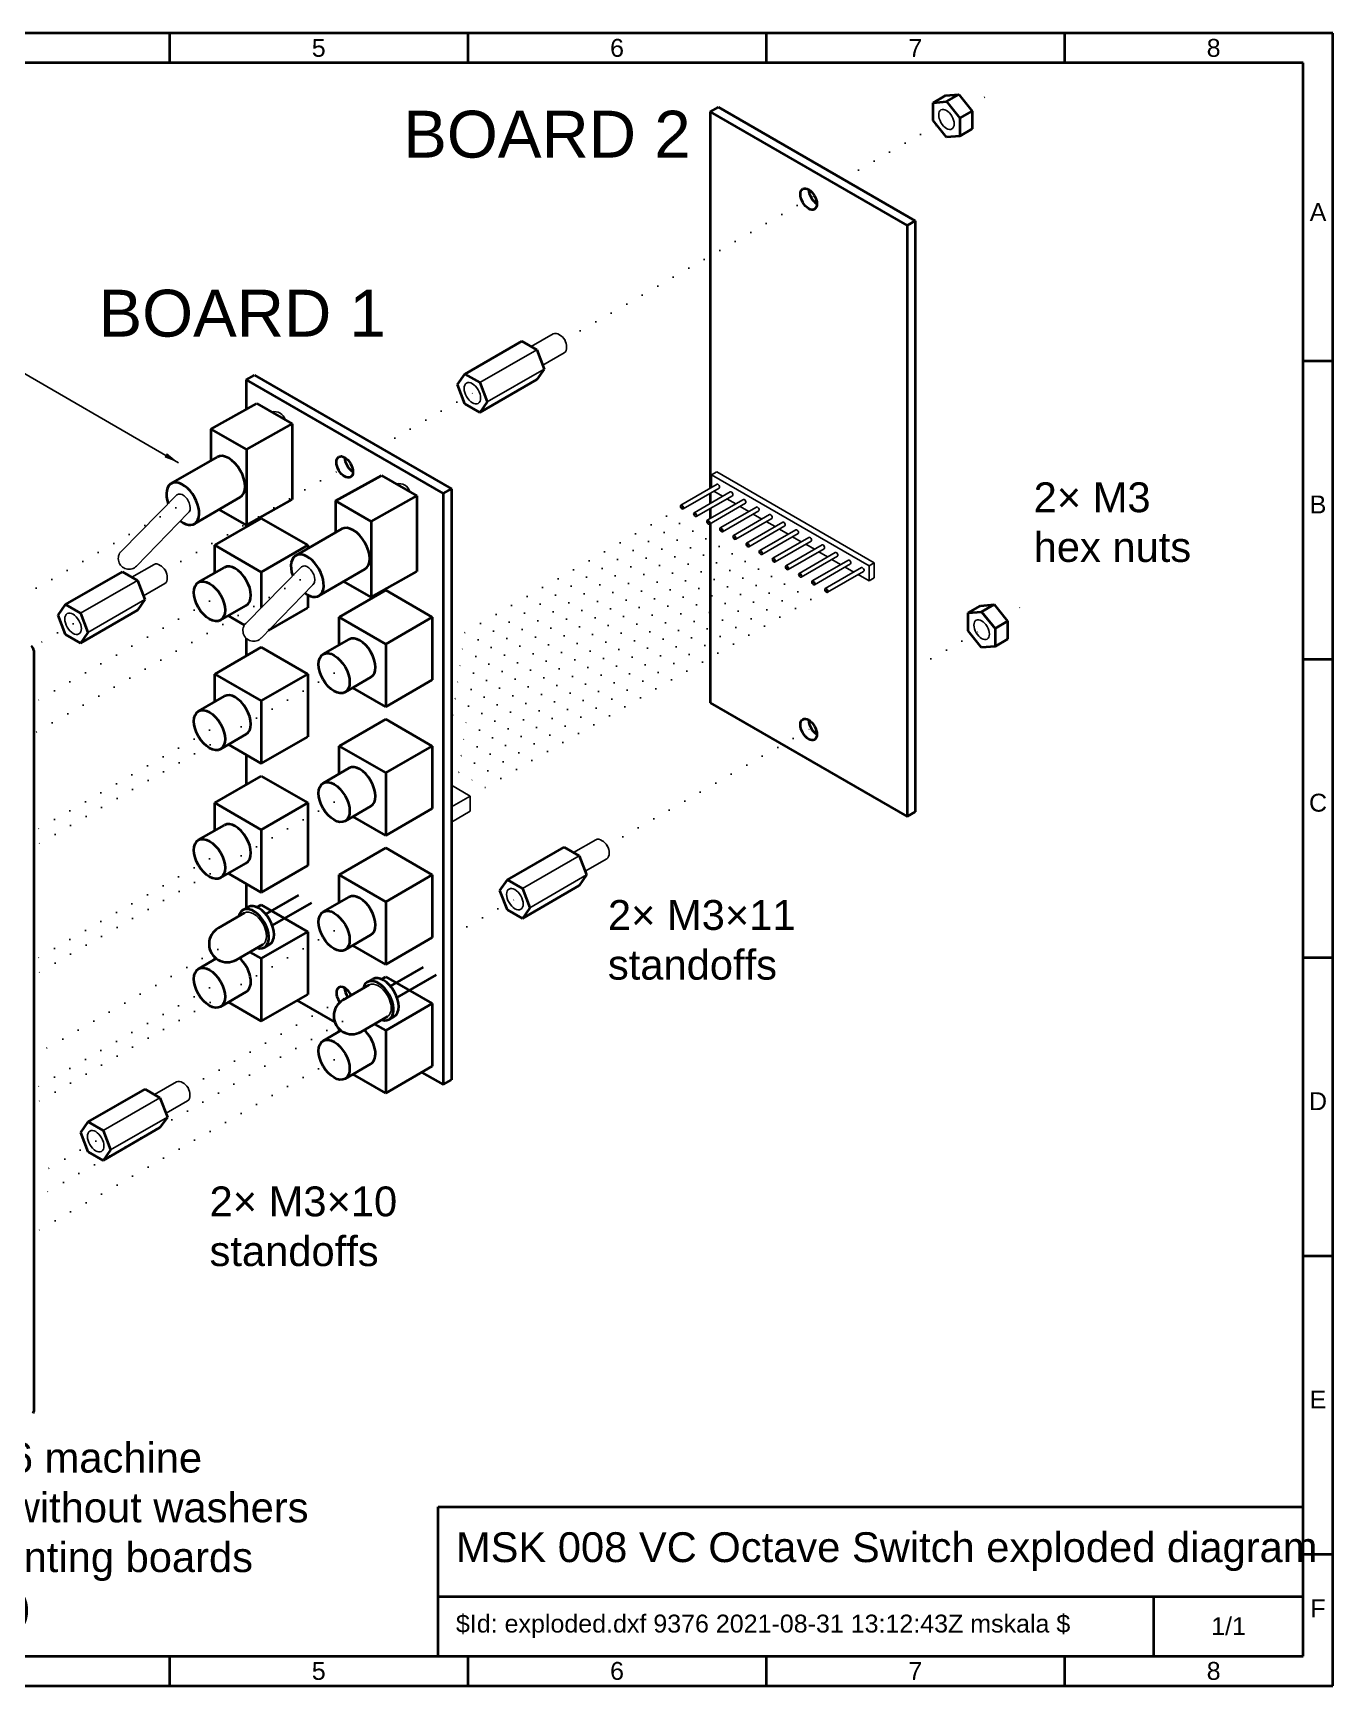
# Model space of a CAD drawing. Header units: millimetres. Extents: x 10 to 410, y 10 to 287.
# Drawn here: x 192.1 to 410, y 10 to 287 of the extents above; entities that cross this region are included whole.
import ezdxf

# ---------------------------------------------------------------- set-up
doc = ezdxf.new("R2010")
doc.units = ezdxf.units.MM
doc.linetypes.add('ACAD_ISO07W100', pattern=[3, 0.1, -2.9])
for name, color, linetype, lineweight, true_color in [('assembly lines', 14, 'ACAD_ISO07W100', 25, 0x800000), ('details', 7, 'Continuous', 25, 0x000000), ('frame', 5, 'Continuous', 35, 0x0000ff), ('holes', 7, 'Continuous', 35, 0x000000), ('notes', 94, 'Continuous', 25, 0x008000), ('outlines', 7, 'Continuous', 35, 0x000000)]:
    doc.layers.add(name, color=color, linetype=linetype, lineweight=lineweight, true_color=true_color)
doc.styles.get("Standard").update_dxf_attribs({"font": ''})
doc.styles.add('textstyle0', font='')
doc.styles.add('textstyle10', font='')
doc.styles.add('textstyle2', font='')
doc.styles.add('textstyle20', font='')
doc.styles.add('textstyle21', font='')
doc.styles.add('textstyle22', font='')
doc.styles.add('textstyle23', font='')
doc.styles.add('textstyle24', font='')
doc.styles.add('textstyle25', font='')
doc.styles.add('textstyle26', font='')
doc.styles.add('textstyle27', font='')
doc.styles.add('textstyle28', font='')
doc.styles.add('textstyle29', font='')
doc.styles.add('textstyle30', font='')
doc.styles.add('textstyle33', font='')
doc.styles.add('textstyle34', font='')
doc.styles.add('textstyle35', font='')
doc.styles.add('textstyle36', font='')
doc.styles.add('textstyle38', font='')
doc.styles.add('textstyle39', font='')
doc.styles.add('textstyle4', font='')
doc.styles.add('textstyle6', font='')
doc.styles.add('textstyle8', font='')
doc.styles.get('Standard').set_extended_font_data('txt')
doc.styles.get('textstyle0').set_extended_font_data('Nimbus Sans L')
doc.styles.get('textstyle10').set_extended_font_data('Nimbus Sans L')
doc.styles.get('textstyle2').set_extended_font_data('Nimbus Sans L')
doc.styles.get('textstyle20').set_extended_font_data('Nimbus Sans L')
doc.styles.get('textstyle21').set_extended_font_data('Nimbus Sans L')
doc.styles.get('textstyle22').set_extended_font_data('Nimbus Sans L')
doc.styles.get('textstyle23').set_extended_font_data('Nimbus Sans L')
doc.styles.get('textstyle24').set_extended_font_data('Nimbus Sans L')
doc.styles.get('textstyle25').set_extended_font_data('Nimbus Sans L')
doc.styles.get('textstyle26').set_extended_font_data('Nimbus Sans L')
doc.styles.get('textstyle27').set_extended_font_data('Nimbus Sans L')
doc.styles.get('textstyle28').set_extended_font_data('Nimbus Sans L')
doc.styles.get('textstyle29').set_extended_font_data('Nimbus Sans L')
doc.styles.get('textstyle30').set_extended_font_data('Nimbus Sans L')
doc.styles.get('textstyle33').set_extended_font_data('Nimbus Sans L')
doc.styles.get('textstyle34').set_extended_font_data('Nimbus Sans L')
doc.styles.get('textstyle35').set_extended_font_data('Nimbus Sans L')
doc.styles.get('textstyle36').set_extended_font_data('Nimbus Sans L')
doc.styles.get('textstyle38').set_extended_font_data('Nimbus Sans L')
doc.styles.get('textstyle39').set_extended_font_data('Nimbus Sans L')
doc.styles.get('textstyle4').set_extended_font_data('Nimbus Sans L')
doc.styles.get('textstyle6').set_extended_font_data('Nimbus Sans L')
doc.styles.get('textstyle8').set_extended_font_data('Nimbus Sans L')
doc.dimstyles.get("Standard").update_dxf_attribs({"dimtxt": 2.5, "dimasz": 2.5, "dimexe": 1.25, "dimexo": 0.625, "dimtad": 1, "dimtxsty": 'Standard', "dimcen": 2.5, "dimadec": 0, "dimazin": 0, "dimtfac": 1, "dimtmove": 0, "dimatfit": 3, "dimfxl": 1, "dimarcsym": 0})

msp = doc.modelspace()

# ---------------------------------------------------------------- linework, layer by layer
at = {"layer": 'assembly lines'}
for p, q in [((348.95, 274.68), (353.28, 277.18)), ((327.9, 262.52), (346.14, 273.06)), ((281.23, 235.58), (323.1, 259.75)), ((250.13, 217.62), (265.75, 226.64)), ((214.3, 196.93), (245.33, 214.85)), ((216.02, 207.45), (183.83, 188.86)), ((300.89, 207.56), (262.23, 185.24)), ((303.09, 206.29), (262.23, 182.7)), ((305.29, 205.02), (262.23, 180.16)), ((307.49, 203.75), (262.23, 177.62)), ((309.69, 202.48), (262.23, 175.08)), ((311.89, 201.21), (262.23, 172.54)), ((314.09, 199.94), (262.23, 170)), ((316.29, 198.67), (262.23, 167.46)), ((318.49, 197.4), (262.23, 164.92)), ((236.91, 195.39), (192.24, 169.6)), ((320.69, 196.13), (262.23, 162.38)), ((322.89, 194.86), (263.19, 160.39)), ((221.69, 191.77), (192.24, 174.77)), ((325.09, 193.59), (265.39, 159.12)), ((354.84, 189.17), (359.17, 191.67)), ((198.82, 188), (192.08, 184.1)), ((340, 180.61), (352.03, 187.55)), ((242.58, 179.71), (192.24, 150.65)), ((221.69, 170.18), (192.24, 153.18)), ((288.36, 150.79), (323.1, 170.85)), ((242.58, 158.12), (192.24, 129.06)), ((221.69, 148.59), (192.24, 131.59)), ((262.23, 135.71), (272.88, 141.85)), ((242.58, 136.53), (192.24, 107.47)), ((223.06, 133.41), (192.24, 115.62)), ((221.69, 127), (192.24, 110)), ((218.09, 110.22), (245.33, 125.95)), ((243.96, 121.35), (192.24, 91.49)), ((242.58, 114.94), (192.24, 85.88)), ((202.61, 101.29), (192.24, 95.3))]:
    msp.add_line(p, q, dxfattribs=at)
at = {"layer": 'details'}
for p, q in [((279.32, 236.6), (275.61, 234.45)), ((267, 228.42), (276.53, 233.92)), ((277.54, 231.32), (281.16, 233.42)), ((268.25, 225.2), (277.78, 230.7)), ((306.72, 213.46), (305.85, 212.96)), ((306.72, 213.46), (333.12, 198.22)), ((300.71, 207.88), (306.77, 211.38)), ((301.09, 207.25), (307.14, 210.74)), ((305.85, 212.96), (332.25, 197.72)), ((305.85, 212.96), (305.85, 210.85)), ((216.23, 209.62), (206.92, 200.18)), ((302.91, 206.61), (308.97, 210.11)), ((303.29, 205.98), (309.34, 209.47)), ((305.11, 205.34), (311.17, 208.84)), ((305.49, 204.71), (311.54, 208.2)), ((307.69, 209.37), (306.22, 210.21)), ((309.89, 208.1), (308.42, 208.94)), ((218.1, 206.58), (209.47, 197.68)), ((307.31, 204.07), (313.37, 207.57)), ((307.69, 203.44), (313.74, 206.93)), ((309.51, 202.8), (315.57, 206.3)), ((309.89, 202.17), (315.94, 205.66)), ((312.09, 206.83), (310.62, 207.67)), ((311.71, 201.53), (317.77, 205.03)), ((314.29, 205.56), (312.82, 206.4)), ((316.49, 204.29), (315.02, 205.13)), ((312.08, 200.9), (318.14, 204.39)), ((313.91, 200.26), (319.97, 203.76)), ((314.28, 199.63), (320.34, 203.12)), ((316.11, 198.99), (322.17, 202.49)), ((318.69, 203.02), (317.22, 203.86)), ((320.88, 201.75), (319.42, 202.59)), ((316.48, 198.36), (322.54, 201.85)), ((318.31, 197.72), (324.37, 201.22)), ((318.68, 197.09), (324.74, 200.58)), ((320.51, 196.45), (326.57, 199.95)), ((323.08, 200.48), (321.62, 201.32)), ((325.28, 199.21), (323.82, 200.05)), ((212.39, 197.96), (208.67, 195.81)), ((237.12, 197.56), (227.81, 188.12)), ((320.88, 195.82), (326.94, 199.31)), ((322.71, 195.18), (328.77, 198.68)), ((323.08, 194.55), (329.14, 198.04)), ((324.91, 193.91), (330.97, 197.41)), ((325.28, 193.28), (331.33, 196.77)), ((327.48, 197.94), (326.02, 198.78)), ((329.68, 196.66), (328.22, 197.51)), ((332.25, 197.72), (333.12, 198.22)), ((332.25, 197.72), (332.25, 195.18)), ((333.12, 198.22), (333.12, 195.68)), ((200.07, 189.78), (209.6, 195.28)), ((210.6, 192.68), (214.23, 194.77)), ((238.99, 194.52), (230.36, 185.62)), ((332.25, 195.18), (330.42, 196.24)), ((332.25, 195.18), (333.12, 195.68)), ((201.32, 186.56), (210.85, 192.06)), ((262.23, 160.95), (265.39, 159.12)), ((262.23, 157.3), (265.39, 159.12)), ((265.39, 156.58), (265.39, 159.12)), ((262.23, 154.76), (265.39, 156.58)), ((286.45, 151.81), (282.73, 149.66)), ((274.13, 143.63), (283.66, 149.13)), ((284.66, 146.54), (288.29, 148.63)), ((275.38, 140.41), (284.9, 145.91)), ((216.18, 111.24), (212.47, 109.1)), ((203.86, 103.06), (213.39, 108.56)), ((214.4, 105.97), (218.02, 108.06)), ((205.11, 99.84), (214.64, 105.34))]:
    msp.add_line(p, q, dxfattribs=at)
for centre, radius, start, end in [((232.6, 221.72), 1.84, 15, 105), ((253.49, 209.66), 1.84, 15, 105), ((208.19, 198.93), 1.79, 135.3942, 315.9035), ((229.08, 186.87), 1.79, 135.3942, 315.9035)]:
    msp.add_arc(centre, radius, start, end, dxfattribs=at)
for centre, major_axis in [((345.22, 272.53), (-0.92, 1.59)), ((265.75, 226.64), (-0.98, 1.7)), ((300.89, 207.56), (-0.184, 0.318)), ((303.09, 206.29), (-0.184, 0.318)), ((305.29, 205.02), (-0.184, 0.318)), ((307.49, 203.75), (-0.184, 0.318)), ((309.69, 202.48), (-0.184, 0.318)), ((311.89, 201.21), (-0.184, 0.318)), ((314.09, 199.94), (-0.184, 0.318)), ((316.29, 198.67), (-0.184, 0.318)), ((318.49, 197.4), (-0.184, 0.318)), ((320.69, 196.13), (-0.184, 0.318)), ((322.89, 194.86), (-0.184, 0.318)), ((325.09, 193.59), (-0.184, 0.318)), ((198.82, 188), (-0.98, 1.7)), ((351.11, 187.02), (-0.92, 1.59)), ((272.88, 141.85), (-0.98, 1.7)), ((202.61, 101.29), (-0.98, 1.7))]:
    msp.add_ellipse(centre, major_axis=major_axis, ratio=0.57735, dxfattribs=at)
for centre, major_axis, start_param, end_param in [((280.24, 235.01), (-0.92, 1.59), 5.403174, 0), ((280.48, 235.14), (-0.75, 1.3), 3.822504, 5.602278), ((280.24, 235.01), (-0.92, 1.59), 3.141593, 4.021609), ((306.95, 211.06), (-0.184, 0.318), 3.141537, 0.000014), ((217.21, 208.13), (-0.89, 1.55), 3.139442, 0.099335), ((309.15, 209.79), (-0.184, 0.318), 3.141537, 0.000014), ((311.35, 208.52), (-0.184, 0.318), 3.141537, 0.000014), ((313.55, 207.25), (-0.184, 0.318), 3.141537, 0.000014), ((315.75, 205.98), (-0.184, 0.318), 3.141537, 0.000014), ((317.95, 204.71), (-0.184, 0.318), 3.141537, 0.000014), ((320.15, 203.44), (-0.184, 0.318), 3.141537, 0.000014), ((322.35, 202.17), (-0.184, 0.318), 3.141537, 0.000014), ((324.55, 200.9), (-0.184, 0.318), 3.141537, 0.000014), ((326.75, 199.63), (-0.184, 0.318), 3.141537, 0.000014), ((213.31, 196.36), (-0.92, 1.59), 5.403174, 0), ((213.54, 196.5), (-0.75, 1.3), 3.822504, 5.602278), ((238.09, 196.07), (-0.89, 1.55), 3.139442, 0.099335), ((328.95, 198.36), (-0.184, 0.318), 3.141537, 0.000014), ((331.15, 197.09), (-0.184, 0.318), 3.141537, 0.000014), ((213.31, 196.36), (-0.92, 1.59), 3.141593, 4.021609), ((287.37, 150.22), (-0.92, 1.59), 5.403174, 0), ((287.6, 150.36), (-0.75, 1.3), 3.822504, 5.602278), ((287.37, 150.22), (-0.92, 1.59), 3.141593, 4.021609), ((229.09, 136.89), (-1.53, 2.65), 3.141593, 0), ((249.99, 124.83), (-1.53, 2.65), 3.141593, 0), ((217.1, 109.65), (-0.92, 1.59), 5.403174, 0), ((217.34, 109.79), (-0.75, 1.3), 3.822504, 5.602278), ((217.1, 109.65), (-0.92, 1.59), 3.141593, 4.021609)]:
    msp.add_ellipse(centre, major_axis=major_axis, ratio=0.57735, start_param=start_param, end_param=end_param, dxfattribs=at)
at = {"layer": 'frame'}
for p, q in [((410, 287), (10, 287)), ((215, 287), (215, 282)), ((265, 287), (265, 282)), ((315, 287), (315, 282)), ((365, 287), (365, 282)), ((410, 10), (410, 287)), ((405, 282), (15, 282)), ((405, 15), (405, 282)), ((410, 232), (405, 232)), ((410, 182), (405, 182)), ((410, 132), (405, 132)), ((410, 82), (405, 82)), ((260, 25), (260, 40)), ((260, 40), (405, 40)), ((410, 32), (405, 32)), ((260, 15), (260, 25)), ((260, 25), (405, 25)), ((380, 15), (380, 25)), ((15, 15), (405, 15)), ((215, 15), (215, 10)), ((265, 15), (265, 10)), ((315, 15), (315, 10)), ((365, 15), (365, 10)), ((10, 10), (410, 10))]:
    msp.add_line(p, q, dxfattribs=at)
at = {"layer": 'holes'}
for centre in [(322.12, 259.18), (244.35, 214.28), (322.12, 170.28)]:
    msp.add_ellipse(centre, major_axis=(-0.98, 1.7), ratio=0.57735, dxfattribs=at)
for centre, start_param, end_param in [((323.5, 259.98), 0.78537, 2.356223), ((245.73, 215.08), 0.78537, 2.356223), ((323.5, 171.08), 0.78537, 2.356223), ((244.35, 125.38), 4.590792, 1.725383), ((245.73, 126.18), 0.78537, 1.692394)]:
    msp.add_ellipse(centre, major_axis=(-0.98, 1.7), ratio=0.57735, start_param=start_param, end_param=end_param, dxfattribs=at)
at = {"layer": 'outlines'}
for p, q in [((305.62, 273.79), (307.01, 274.59)), ((307.01, 274.59), (340, 255.54)), ((342.97, 275.32), (345.05, 276.52)), ((342.97, 275.32), (345.22, 275.53)), ((342.97, 272.32), (342.97, 275.32)), ((345.05, 276.52), (347.3, 276.73)), ((345.22, 275.53), (347.3, 276.73)), ((345.22, 275.53), (347.47, 272.73)), ((347.3, 276.73), (349.55, 273.93)), ((305.62, 273.79), (305.62, 210.71)), ((305.62, 273.79), (338.62, 254.74)), ((345.22, 269.53), (342.97, 272.32)), ((347.47, 272.73), (349.55, 273.93)), ((347.47, 272.73), (347.47, 269.73)), ((349.55, 273.93), (349.55, 270.93)), ((347.47, 269.73), (345.22, 269.53)), ((347.47, 269.73), (349.55, 270.93)), ((338.62, 254.74), (340, 255.54)), ((340, 255.54), (340, 156.48)), ((338.62, 254.74), (338.62, 155.68)), ((264.5, 229.86), (274.03, 235.36)), ((274.03, 235.36), (276.53, 233.92)), ((276.53, 233.92), (277.78, 230.7)), ((277.78, 230.7), (276.53, 228.92)), ((227.85, 228.89), (229.23, 229.69)), ((227.85, 228.89), (227.85, 223.94)), ((227.85, 228.89), (260.85, 209.84)), ((229.23, 229.69), (262.23, 210.64)), ((263.25, 228.08), (264.5, 229.86)), ((264.5, 224.86), (263.25, 228.08)), ((264.5, 229.86), (267, 228.42)), ((267, 223.42), (276.53, 228.92)), ((267, 228.42), (268.25, 225.2)), ((221.93, 220.64), (229.63, 224.94)), ((229.63, 224.94), (235.57, 221.51)), ((267, 223.42), (264.5, 224.86)), ((268.25, 225.2), (267, 223.42)), ((221.93, 220.64), (227.88, 217.21)), ((221.93, 220.64), (221.93, 215.35)), ((227.88, 217.21), (235.57, 221.51)), ((235.57, 221.51), (235.57, 208.81)), ((227.88, 217.21), (227.88, 204.51)), ((215.26, 211.5), (222.96, 215.95)), ((242.82, 208.58), (250.52, 212.88)), ((250.52, 212.88), (256.46, 209.45)), ((260.85, 209.84), (262.23, 210.64)), ((262.23, 210.64), (262.23, 111.58)), ((219.15, 204.77), (226.85, 209.21)), ((227.88, 204.51), (235.57, 208.81)), ((242.82, 208.58), (248.76, 205.15)), ((242.82, 208.58), (242.82, 203.29)), ((248.76, 205.15), (256.46, 209.45)), ((256.46, 209.45), (256.46, 196.75)), ((260.85, 209.84), (260.85, 110.78)), ((305.62, 209.86), (305.62, 208.17)), ((222.56, 201.17), (230.35, 205.67)), ((227.88, 204.51), (223.29, 207.16)), ((230.35, 205.67), (238.15, 201.17)), ((248.76, 205.15), (248.76, 192.45)), ((305.62, 207.32), (305.62, 205.63)), ((227.85, 204.53), (227.85, 204.23)), ((236.15, 199.44), (243.85, 203.89)), ((305.62, 204.78), (305.62, 174.73)), ((222.56, 201.17), (230.35, 196.67)), ((222.56, 196.52), (222.56, 201.17)), ((230.35, 196.67), (238.15, 201.17)), ((238.15, 201.17), (238.15, 200.59)), ((197.57, 191.22), (207.1, 196.72)), ((207.1, 196.72), (209.6, 195.28)), ((219.85, 194.96), (224.18, 197.46)), ((230.35, 196.67), (230.35, 190.71)), ((240.04, 192.71), (247.74, 197.15)), ((248.76, 192.45), (256.46, 196.75)), ((209.6, 195.28), (210.85, 192.06)), ((248.76, 192.45), (244.18, 195.1)), ((196.32, 189.44), (197.57, 191.22)), ((197.57, 191.22), (200.07, 189.78)), ((210.85, 192.06), (209.6, 190.28)), ((238.15, 192.87), (238.15, 190.67)), ((243.45, 189.11), (251.24, 193.61)), ((251.24, 193.61), (259.04, 189.11)), ((350.94, 191.02), (353.19, 191.22)), ((351.11, 190.02), (353.19, 191.22)), ((353.19, 191.22), (355.44, 188.42)), ((197.57, 186.22), (196.32, 189.44)), ((200.07, 184.78), (209.6, 190.28)), ((200.07, 189.78), (201.32, 186.56)), ((223.53, 188.59), (227.86, 191.09)), ((227.55, 187.79), (224.85, 189.35)), ((231.59, 186.88), (238.15, 190.67)), ((243.45, 189.11), (251.24, 184.61)), ((243.45, 184.46), (243.45, 189.11)), ((251.24, 184.61), (259.04, 189.11)), ((259.04, 189.11), (259.04, 178.61)), ((348.86, 189.82), (350.94, 191.02)), ((348.86, 189.82), (351.11, 190.02)), ((348.86, 186.82), (348.86, 189.82)), ((351.11, 190.02), (353.36, 187.22)), ((353.36, 187.22), (355.44, 188.42)), ((355.44, 188.42), (355.44, 185.42)), ((200.07, 184.78), (197.57, 186.22)), ((201.32, 186.56), (200.07, 184.78)), ((351.11, 184.02), (348.86, 186.82)), ((353.36, 187.22), (353.36, 184.22)), ((192.24, 183.51), (192.24, 56.01)), ((222.56, 179.58), (230.35, 184.08)), ((227.85, 185.57), (227.85, 182.64)), ((230.35, 184.08), (238.15, 179.58)), ((240.74, 182.89), (245.07, 185.39)), ((251.24, 184.61), (251.24, 174.11)), ((353.36, 184.22), (351.11, 184.02)), ((353.36, 184.22), (355.44, 185.42)), ((222.56, 179.58), (230.35, 175.08)), ((222.56, 174.93), (222.56, 179.58)), ((230.35, 175.08), (238.15, 179.58)), ((238.15, 179.58), (238.15, 169.08)), ((244.42, 176.53), (248.75, 179.03)), ((251.24, 174.11), (245.74, 177.29)), ((251.24, 174.11), (259.04, 178.61)), ((219.85, 173.36), (224.18, 175.86)), ((230.35, 175.08), (230.35, 164.58)), ((305.62, 174.73), (338.62, 155.68)), ((243.45, 167.52), (251.24, 172.02)), ((251.24, 172.02), (259.04, 167.52)), ((223.53, 167), (227.86, 169.5)), ((230.35, 164.58), (238.15, 169.08)), ((230.35, 164.58), (224.85, 167.76)), ((243.45, 167.52), (251.24, 163.02)), ((243.45, 162.86), (243.45, 167.52)), ((251.24, 163.02), (259.04, 167.52)), ((259.04, 167.52), (259.04, 157.02)), ((227.85, 166.03), (227.85, 161.05)), ((240.74, 161.3), (245.07, 163.8)), ((222.56, 157.99), (230.35, 162.49)), ((230.35, 162.49), (238.15, 157.99)), ((251.24, 163.02), (251.24, 152.52)), ((222.56, 157.99), (230.35, 153.49)), ((222.56, 153.33), (222.56, 157.99)), ((230.35, 153.49), (238.15, 157.99)), ((238.15, 157.99), (238.15, 147.49)), ((244.42, 154.94), (248.75, 157.44)), ((251.24, 152.52), (245.74, 155.7)), ((251.24, 152.52), (259.04, 157.02)), ((338.62, 155.68), (340, 156.48)), ((219.85, 151.77), (224.18, 154.27)), ((230.35, 153.49), (230.35, 142.99)), ((243.45, 145.93), (251.24, 150.43)), ((251.24, 150.43), (259.04, 145.93)), ((271.63, 145.07), (281.16, 150.57)), ((281.16, 150.57), (283.66, 149.13)), ((223.53, 145.41), (227.86, 147.91)), ((230.35, 142.99), (238.15, 147.49)), ((283.66, 149.13), (284.9, 145.91)), ((230.35, 142.99), (224.85, 146.17)), ((227.85, 144.44), (227.85, 140.35)), ((243.45, 145.93), (251.24, 141.43)), ((243.45, 141.27), (243.45, 145.93)), ((251.24, 141.43), (259.04, 145.93)), ((259.04, 145.93), (259.04, 135.43)), ((270.38, 143.3), (271.63, 145.07)), ((271.63, 145.07), (274.13, 143.63)), ((274.13, 138.63), (283.66, 144.13)), ((284.9, 145.91), (283.66, 144.13)), ((231.12, 139.34), (236.65, 142.53)), ((240.74, 139.71), (245.07, 142.21)), ((251.24, 141.43), (251.24, 130.93)), ((271.63, 140.08), (270.38, 143.3)), ((274.13, 143.63), (275.38, 140.41)), ((227.56, 139.54), (223.14, 136.99)), ((227.28, 140.02), (228.15, 140.52)), ((229.65, 140.5), (230.35, 140.9)), ((230.35, 140.9), (238.15, 136.4)), ((232.22, 137.43), (238.85, 141.26)), ((274.13, 138.63), (271.63, 140.08)), ((275.38, 140.41), (274.13, 138.63)), ((230.35, 131.9), (238.15, 136.4)), ((238.15, 136.4), (238.15, 125.9)), ((244.42, 133.35), (248.75, 135.85)), ((226.2, 131.69), (230.62, 134.24)), ((228.46, 132.99), (230.35, 131.9)), ((230.89, 133.76), (231.76, 134.26)), ((251.24, 130.93), (245.74, 134.11)), ((251.24, 130.93), (259.04, 135.43)), ((219.85, 130.18), (222.83, 131.9)), ((222.56, 131.74), (222.56, 132.13)), ((230.35, 131.9), (230.35, 121.4)), ((252.02, 127.27), (257.55, 130.46)), ((248.45, 127.48), (244.04, 124.93)), ((248.18, 127.96), (249.05, 128.46)), ((250.54, 128.44), (251.24, 128.84)), ((251.24, 128.84), (259.04, 124.34)), ((253.12, 125.37), (259.75, 129.19)), ((223.53, 123.82), (227.86, 126.32)), ((230.35, 121.4), (238.15, 125.9)), ((236.4, 124.89), (242.68, 121.26)), ((230.35, 121.4), (224.85, 124.58)), ((247.1, 119.62), (251.52, 122.17)), ((251.24, 119.84), (259.04, 124.34)), ((251.79, 121.7), (252.66, 122.2)), ((259.04, 124.34), (259.04, 113.84)), ((240.74, 118.12), (243.72, 119.84)), ((243.45, 119.68), (243.45, 120.07)), ((249.36, 120.93), (251.24, 119.84)), ((251.24, 119.84), (251.24, 109.34)), ((244.42, 111.76), (248.75, 114.26)), ((251.24, 109.34), (259.04, 113.84)), ((251.24, 109.34), (245.74, 112.52)), ((257.29, 112.83), (260.85, 110.78)), ((260.85, 110.78), (262.23, 111.58)), ((201.37, 104.51), (210.89, 110.01)), ((210.89, 110.01), (213.39, 108.56)), ((213.39, 108.56), (214.64, 105.34)), ((214.64, 105.34), (213.39, 103.57)), ((200.12, 102.73), (201.37, 104.51)), ((201.37, 99.51), (200.12, 102.73)), ((201.37, 104.51), (203.86, 103.06)), ((203.86, 98.07), (213.39, 103.57)), ((203.86, 103.06), (205.11, 99.84)), ((205.11, 99.84), (203.86, 98.07)), ((203.86, 98.07), (201.37, 99.51))]:
    msp.add_line(p, q, dxfattribs=at)
for centre in [(224.67, 134.34), (245.57, 122.28)]:
    msp.add_arc(centre, 3.06, 120, 300, dxfattribs=at)
for centre, major_axis, start_param, end_param in [((224.9, 212.58), (-1.94, 3.37), 3.141593, 0), ((217.21, 208.13), (-1.94, 3.37), 2.204618, 1.251505), ((245.79, 200.52), (-1.94, 3.37), 3.141593, 0), ((238.09, 196.07), (-1.94, 3.37), 2.204618, 1.251505), ((226.02, 194.27), (-1.84, 3.18), 3.141593, 0), ((246.91, 182.21), (-1.84, 3.18), 3.141593, 0), ((191.81, 183.76), (-0.306, 0.53), 3.926991, 5.497787), ((226.02, 172.68), (-1.84, 3.18), 3.141593, 0), ((246.91, 160.62), (-1.84, 3.18), 3.141593, 0), ((226.02, 151.09), (-1.84, 3.18), 3.141593, 0), ((246.91, 139.03), (-1.84, 3.18), 3.141593, 0), ((229.09, 136.89), (-1.81, 3.13), 2.581974, 0.559619), ((229.95, 137.39), (-1.81, 3.13), 3.141593, 0), ((226.02, 129.5), (-1.84, 3.18), 3.141593, 5.225986), ((249.99, 124.83), (-1.81, 3.13), 2.581974, 0.559619), ((250.85, 125.33), (-1.81, 3.13), 3.141593, 0), ((246.91, 117.44), (-1.84, 3.18), 3.141593, 5.223282), ((191.81, 56.26), (-0.306, 0.53), 3.141149, 3.926991)]:
    msp.add_ellipse(centre, major_axis=major_axis, ratio=0.57735, start_param=start_param, end_param=end_param, dxfattribs=at)
for centre in [(221.69, 191.77), (242.58, 179.71), (221.69, 170.18), (242.58, 158.12), (221.69, 148.59), (242.58, 136.53), (221.69, 127), (242.58, 114.94)]:
    msp.add_ellipse(centre, major_axis=(-1.84, 3.18), ratio=0.57735, dxfattribs=at)

# ---------------------------------------------------------------- texts
at = {"layer": 'frame'}
for s, insert, char_height, attachment_point, style in [('5', (240, 284.5), 3, 5, 'textstyle21'), ('6', (290, 284.5), 3, 5, 'textstyle23'), ('7', (340, 284.5), 3, 5, 'textstyle25'), ('8', (390, 284.5), 3, 5, 'textstyle27'), ('A', (407.5, 257), 3, 5, 'textstyle0'), ('B', (407.5, 208), 3, 5, 'textstyle2'), ('C', (407.5, 158), 3, 5, 'textstyle4'), ('D', (407.5, 108), 3, 5, 'textstyle6'), ('E', (407.5, 58), 3, 5, 'textstyle8'), ('MSK 008 VC Octave Switch exploded diagram', (263, 32.5), 5, 4, 'textstyle29'), ('$Id: exploded.dxf 9376 2021-08-31 13:12:43Z mskala $', (263, 20), 3, 4, 'textstyle28'), ('F', (407.5, 23), 3, 5, 'textstyle10'), ('1/1', (392.5, 20), 3, 5, 'textstyle30'), ('5', (240, 12.5), 3, 5, 'textstyle20'), ('6', (290, 12.5), 3, 5, 'textstyle22'), ('7', (340, 12.5), 3, 5, 'textstyle24'), ('8', (390, 12.5), 3, 5, 'textstyle26')]:
    msp.add_mtext(s, dxfattribs=dict(at, insert=insert, char_height=char_height, attachment_point=attachment_point, style=style))
at = {"layer": 'notes', "char_height": 5, "attachment_point": 4}
for s, insert, style in [('\\H7.85714;BOARD 2', (254.16, 270), 'textstyle39'), ('\\H7.85714;BOARD 1', (203.08, 240), 'textstyle38'), ('2× M3\\Phex nuts', (359.83, 205), 'textstyle36'), ('2× M3×11\\Pstandoffs', (288.47, 135), 'textstyle35'), ('2× M3×10\\Pstandoffs', (221.7, 87), 'textstyle34'), ('2× M3×6 machine\\Pscrews without washers\\P(for mounting boards\\Pto panel)', (164.54, 35), 'textstyle33')]:
    msp.add_mtext(s, dxfattribs=dict(at, insert=insert, style=style))

# ---------------------------------------------------------------- leaders
at = {"layer": 'notes'}
msp.add_leader([(216.51, 215), (155.88, 250)], dimstyle='Standard', dxfattribs=at)

doc.saveas('drawing.dxf')
